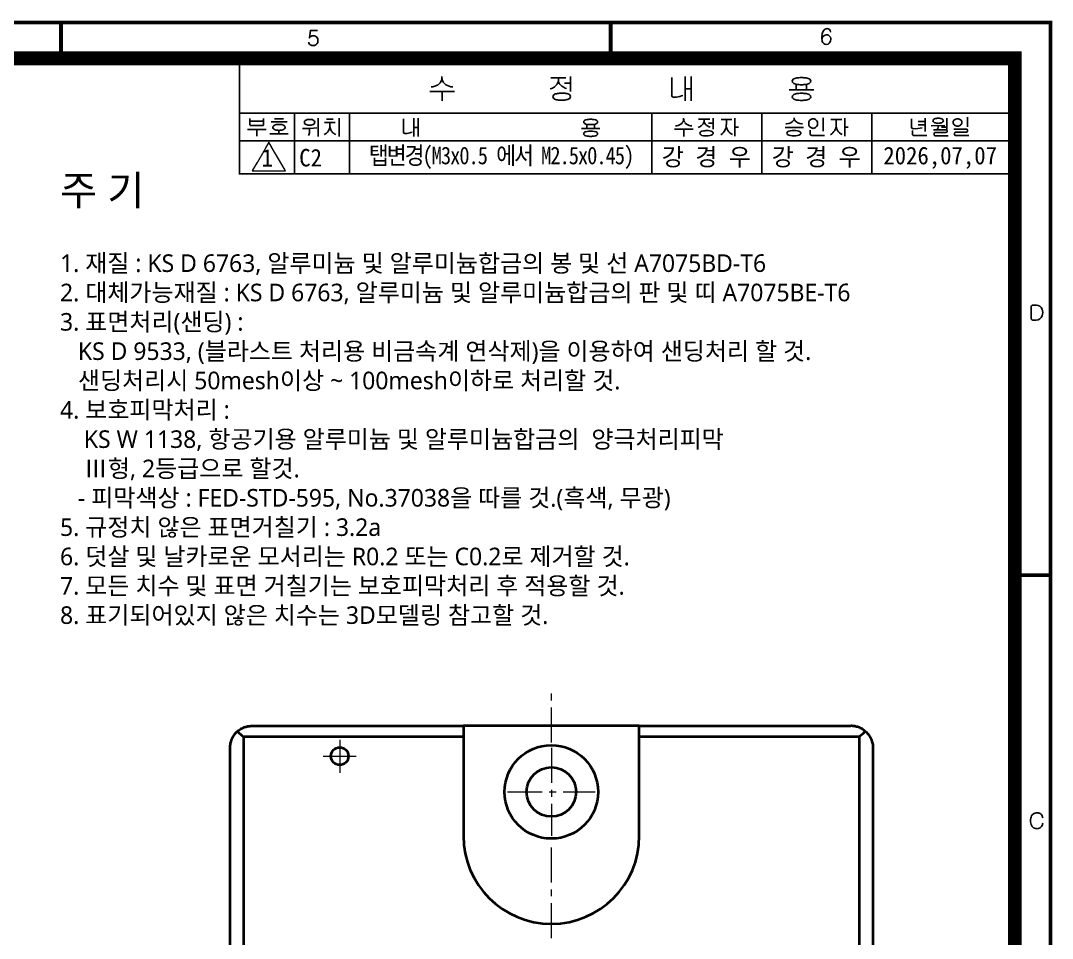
# Model space of a CAD drawing. Header units: millimetres. Extents: x 20 to 594, y 20 to 419.
# Drawn here: x 406.7 to 594.4, y 252.3 to 419.2 of the extents above; entities that cross this region are included whole.
import ezdxf

# ---------------------------------------------------------------- set-up
doc = ezdxf.new("R2010")
doc.units = ezdxf.units.MM
doc.linetypes.add('CENTERX2', pattern=[20.32, 12.7, -2.54, 2.54, -2.54])
doc.layers.get('0').update_dxf_attribs({"color": 6})
for name, color, linetype, lineweight in [('2-text', 2, 'Continuous', 25), ('CENTER', 1, 'CENTERX2', 9), ('DIM', 2, 'Continuous', 9), ('HATCH', 5, 'Continuous', 13), ('OUTLINE', 3, 'Continuous', 40)]:
    doc.layers.add(name, color=color, linetype=linetype, lineweight=lineweight)
doc.styles.add('HSC', font='malgun.ttf')
doc.styles.get("Standard").update_dxf_attribs({"font": '', "height": 3.2})
doc.styles.get('Standard').set_extended_font_data('GulimChe')

# ---------------------------------------------------------------- blocks, each defined once
blk = doc.blocks.new('A-2_규격도면_동인광학')
for p, q in [((463.31, 388.84), (463.31, 389.07)), ((463.31, 389.07), (463.31, 388.84)), ((483.14, 388.82), (485.85, 388.82)), ((484.49, 388.82), (484.49, 388.39)), ((486.69, 389.06), (486.69, 386.34)), ((505.1, 388.89), (505.1, 385.62)), ((507.57, 389.06), (507.57, 384.61)), ((508.64, 389.06), (508.64, 384.61)), ((486.68, 387.82), (485.58, 387.82)), ((507.57, 386.82), (508.64, 386.82)), ((527.76, 387.5), (527.76, 386.63)), ((529.64, 387.52), (529.64, 386.63)), ((461.12, 386.34), (465.59, 386.34)), ((463.34, 386.34), (463.34, 384.61)), ((526.49, 386.63), (530.94, 386.63)), ((530.94, 386.63), (526.49, 386.63)), ((426.5, 382.36), (566.5, 382.36)), ((428.38, 381.42), (428.38, 380.3)), ((430.86, 380.35), (430.86, 381.43)), ((432.84, 381.36), (434.49, 381.36)), ((436.5, 371.36), (436.5, 382.36)), ((439.12, 381.26), (439.23, 381.26)), ((439.23, 381.26), (439.33, 381.26)), ((440.81, 381.47), (440.81, 378.15)), ((442.33, 381.27), (443.51, 381.27)), ((444.59, 381.46), (444.59, 378.15)), ((446.5, 371.36), (446.5, 382.36)), ((456.33, 381.37), (456.33, 378.92)), ((458.19, 381.48), (458.19, 378.15)), ((459, 381.48), (459, 378.15)), ((501.5, 371.36), (501.5, 382.36)), ((507.27, 381.33), (507.27, 381.5)), ((507.27, 381.5), (507.27, 381.33)), ((509.99, 381.3), (512.02, 381.3)), ((511, 381.3), (511, 380.98)), ((512.62, 381.5), (512.62, 379.45)), ((514.09, 381.26), (516.07, 381.26)), ((515.04, 381.26), (515.04, 380.33)), ((516.6, 381.5), (516.6, 378.17)), ((521.5, 371.36), (521.5, 382.36)), ((527.4, 381.18), (527.4, 381.52)), ((532.68, 381.51), (532.68, 379.08)), ((534.07, 381.26), (536.05, 381.26)), ((535.02, 381.26), (535.02, 380.33)), ((536.58, 381.5), (536.58, 378.17)), ((541.5, 371.36), (541.5, 382.36)), ((548.71, 381.35), (548.71, 379.82)), ((551.24, 381.47), (551.24, 379.05)), ((555.18, 381.47), (555.18, 379.44)), ((555.18, 379.44), (555.18, 381.47)), ((558.91, 381.64), (558.91, 379.91)), ((427.94, 379.44), (431.3, 379.44)), ((428.38, 380.91), (430.86, 380.91)), ((428.6, 380.11), (430.66, 380.11)), ((429.62, 379.44), (429.62, 378.17)), ((432.21, 380.83), (435.13, 380.83)), ((433.52, 380.34), (433.66, 380.34)), ((433.66, 379.25), (433.52, 379.25)), ((433.66, 380.34), (433.79, 380.34)), ((433.66, 379.25), (433.66, 378.6)), ((433.79, 379.25), (433.66, 379.25)), ((437.94, 379.58), (438.05, 379.58)), ((439.23, 380.17), (439.12, 380.17)), ((439.23, 379.61), (439.22, 379.01)), ((439.33, 380.17), (439.23, 380.17)), ((441.94, 380.69), (443.9, 380.69)), ((442.92, 380.69), (442.92, 380.1)), ((458.19, 379.8), (459, 379.8)), ((488.7, 379.6), (492.04, 379.6)), ((492.04, 379.6), (488.7, 379.6)), ((489.66, 380.26), (489.66, 379.6)), ((491.06, 380.27), (491.06, 379.6)), ((505.64, 379.45), (508.99, 379.45)), ((507.3, 379.45), (507.3, 378.16)), ((512.62, 380.57), (511.79, 380.57)), ((516.6, 379.82), (517.23, 379.82)), ((525.74, 379.77), (529.07, 379.77)), ((525.89, 380.46), (526, 380.46)), ((528.8, 380.46), (528.91, 380.46)), ((530.03, 380.49), (530.03, 380.52)), ((530.03, 380.48), (530.03, 380.49)), ((530.32, 379.26), (530.32, 378.51)), ((531.64, 380.52), (531.64, 380.49)), ((531.64, 380.49), (531.64, 380.48)), ((536.58, 379.82), (537.21, 379.82)), ((548.92, 379.58), (549.09, 379.56)), ((548.92, 379.24), (548.92, 378.48)), ((549.94, 380.89), (551.24, 380.89)), ((549.95, 380.26), (551.24, 380.26)), ((552.3, 380.07), (554.78, 380.14)), ((552.71, 379.35), (555.01, 379.35)), ((553.55, 380.1), (553.57, 379.86)), ((555.18, 379.82), (554.16, 379.82)), ((556.45, 379.49), (558.74, 379.49)), ((426.5, 377.36), (566.5, 377.36)), ((432, 378.6), (435.34, 378.6)), ((530.51, 378.35), (532.89, 378.35)), ((549.11, 378.33), (551.49, 378.33)), ((552.84, 378.7), (552.84, 378.43)), ((555, 378.88), (552.99, 378.87)), ((553.05, 378.28), (555.4, 378.28)), ((556.57, 378.76), (556.57, 378.48)), ((558.73, 378.94), (556.72, 378.92)), ((556.78, 378.34), (559.13, 378.34)), ((570.52, 345), (570.52, 347.24)), ((570.75, 347.48), (571.44, 347.48)), ((572.59, 254.23), (572.55, 254.4))]:
    blk.add_line(p, q)
for points, const_width in [([(0, 0), (0, 398.86), (574, 398.86), (574, 0)], 0.7), ([(21.5, 6.5), (21.5, 392.36), (567.5, 392.36), (567.5, 6.5)], 2.5)]:
    blk.add_lwpolyline(points, close=True, dxfattribs=dict(const_width=const_width))
for points, const_width in [([(394, 398.86), (394, 391.69)], 0.7), ([(494, 398.86), (494, 391.69)], 0.7), ([(426.5, 391.36), (426.5, 371.36), (566.5, 371.36)], 0.3), ([(574, 298.36), (566.83, 298.36)], 0.7)]:
    blk.add_lwpolyline(points, dxfattribs=dict(const_width=const_width))
for points in [[(440.68, 397.44), (439.38, 397.44), (439.19, 396.07), (439.26, 396.17, -0.05142), (439.32, 396.23, -0.217579), (440.02, 396.47, -0.23737), (440.62, 396.09, -0.220896), (440.7, 395.25, -0.337639), (439.81, 394.66, -0.170475), (439.22, 394.92, -0.227037), (439.07, 395.3, -1.045837)], [(534, 397.1), (533.99, 397.2, 0.380213), (533.37, 397.75, 0.262892), (532.71, 397.37, 0.114582), (532.46, 396.61, 0.040113), (532.45, 395.63, 0.289798), (532.97, 394.94, 0.398627), (533.94, 395.34, 0.203049), (533.96, 396.2, 0.256462), (533.47, 396.61, 0.1613), (532.91, 396.53, 0.140537), (532.55, 396.21, 0.145737), (532.44, 395.83, -1.235518)]]:
    blk.add_lwpolyline(points, format="xyb")
for centre, radius, start, end in [((461.84, 388.84), 1.47, 326.0061, 0), ((464.77, 388.84), 1.47, 180, 213.9939), ((527.49, 388.17), 0.483, 130.787, 175.4096), ((527.71, 387.91), 0.827, 105.5854, 130.787), ((528.56, 384.87), 3.98, 94.5784, 105.5854), ((528.7, 383.08), 5.77, 90, 94.5784), ((528.7, 383.08), 5.77, 85.4216, 90), ((528.85, 384.87), 3.98, 74.4146, 85.4216), ((529.69, 387.91), 0.827, 49.213, 74.4146), ((529.92, 388.17), 0.483, 4.5904, 49.213), ((461.2, 389.72), 2.57, 273.0377, 302.6699), ((461.72, 388.92), 1.61, 302.6699, 326.0061), ((464.89, 388.92), 1.61, 213.9939, 237.3301), ((465.41, 389.72), 2.57, 237.3301, 266.9623), ((482.32, 389.23), 2.53, 285.8538, 306.2125), ((482.73, 388.66), 1.82, 306.2125, 332.5484), ((483.25, 388.39), 1.24, 332.5484, 0), ((485.71, 388.39), 1.22, 180, 209.5054), ((485.91, 388.51), 1.45, 209.5054, 237.9626), ((488.46, 392.59), 6.27, 237.9626, 246.4471), ((527.49, 388.25), 0.483, 184.5904, 229.213), ((527.71, 388.51), 0.827, 229.213, 254.4146), ((528.56, 391.54), 3.98, 254.4146, 265.4216), ((528.7, 393.33), 5.77, 265.4216, 270), ((528.7, 393.33), 5.77, 270, 274.5784), ((528.85, 391.54), 3.98, 274.5784, 285.5854), ((529.69, 388.51), 0.827, 285.5854, 310.787), ((529.92, 388.25), 0.483, 310.787, 355.4096), ((483.95, 385.34), 0.483, 130.787, 175.4096), ((483.95, 385.42), 0.483, 184.5904, 229.213), ((484.18, 385.08), 0.827, 105.5854, 130.787), ((484.18, 385.68), 0.827, 229.213, 254.4146), ((485.03, 382.04), 3.98, 94.5784, 105.5854), ((485.03, 388.71), 3.98, 254.4146, 265.4216), ((484.74, 387.28), 1.27, 268.7527, 282.7614), ((485.02, 380.27), 5.77, 85.4216, 90), ((485.16, 382.06), 3.98, 74.4146, 85.4216), ((485.16, 388.72), 3.98, 274.5784, 285.5854), ((486.01, 385.09), 0.827, 49.213, 74.4146), ((486.01, 385.69), 0.827, 285.5854, 310.787), ((486.23, 385.35), 0.483, 4.5904, 49.213), ((486.23, 385.43), 0.483, 310.787, 355.4096), ((505.41, 385.62), 0.317, 180, 264.2158), ((505.63, 387.8), 2.51, 264.2158, 277.7589), ((505.22, 390.84), 5.58, 277.7589, 290.2961), ((527.49, 385.31), 0.483, 130.787, 175.4096), ((527.49, 385.39), 0.483, 184.5904, 229.213), ((527.71, 385.05), 0.827, 105.5854, 130.787), ((527.71, 385.65), 0.827, 229.213, 254.4146), ((528.56, 382.02), 3.98, 94.5784, 105.5854), ((528.56, 388.69), 3.98, 254.4146, 265.4216), ((528.7, 380.23), 5.77, 90, 94.5784), ((528.7, 380.23), 5.77, 85.4216, 90), ((528.85, 382.02), 3.98, 74.4146, 85.4216), ((528.85, 388.69), 3.98, 274.5784, 285.5854), ((529.69, 385.05), 0.827, 49.213, 74.4146), ((529.69, 385.65), 0.827, 285.5854, 310.787), ((529.92, 385.31), 0.483, 4.5904, 49.213), ((529.92, 385.39), 0.483, 310.787, 355.4096), ((484.88, 385.87), 1.14, 261.1286, 276.7421), ((485.02, 390.51), 5.77, 270, 274.5784), ((528.7, 390.48), 5.77, 265.4216, 270), ((528.7, 390.48), 5.77, 270, 274.5784), ((438.64, 380.76), 0.349, 125.2188, 180.6071), ((439.12, 380.1), 1.16, 90, 126.2044), ((439.33, 380.1), 1.16, 53.7956, 90), ((439.82, 380.76), 0.349, 359.3929, 54.7812), ((489.45, 380.76), 0.362, 130.787, 175.4096), ((489.62, 380.56), 0.62, 105.5854, 130.787), ((490.25, 378.28), 2.98, 94.5784, 105.5854), ((490.36, 376.94), 4.33, 90, 94.5784), ((490.36, 376.94), 4.33, 85.4216, 90), ((490.47, 378.28), 2.98, 74.4146, 85.4216), ((491.1, 380.56), 0.62, 49.213, 74.4146), ((491.27, 380.76), 0.362, 4.5904, 49.213), ((506.17, 381.33), 1.1, 326.0061, 0), ((508.37, 381.33), 1.1, 180, 213.9939), ((526, 382.22), 1.75, 270, 322.3934), ((527.35, 381.17), 0.0491, 322.3934, 2.3593), ((528.8, 382.22), 1.75, 217.6066, 270), ((530.91, 380.52), 0.879, 107.9102, 180), ((530.8, 380.84), 0.54, 86.785, 107.9102), ((530.86, 380.84), 0.54, 72.0898, 93.215), ((530.76, 380.52), 0.879, 0, 72.0898), ((553.06, 380.93), 0.429, 109.7033, 172.0326), ((553.58, 379.49), 1.97, 90, 109.7033), ((553.58, 379.49), 1.97, 70.2967, 90), ((554.1, 380.93), 0.429, 7.9674, 70.2967), ((556.87, 380.72), 0.566, 126.2971, 182.2865), ((557.1, 380.41), 0.955, 90, 126.2971), ((557.1, 380.41), 0.955, 53.7029, 90), ((557.33, 380.72), 0.566, 357.7135, 53.7029), ((428.58, 380.3), 0.196, 180, 274.282), ((430.66, 380.31), 0.2, 270, 11.7778), ((432.97, 379.75), 0.459, 117.2376, 174.097), ((432.97, 379.84), 0.459, 185.903, 242.7624), ((433.52, 378.69), 1.65, 90, 117.2376), ((433.52, 380.91), 1.65, 242.7624, 270), ((433.79, 378.69), 1.65, 62.7624, 90), ((433.79, 380.91), 1.65, 270, 297.2376), ((434.34, 379.75), 0.459, 5.903, 62.7624), ((434.34, 379.84), 0.459, 297.2376, 354.097), ((438.05, 401.41), 21.83, 270, 276.5199), ((438.66, 380.7), 0.37, 171.6182, 233.7956), ((439.12, 381.34), 1.16, 233.7956, 270), ((439.33, 381.34), 1.16, 270, 306.2044), ((439.8, 380.7), 0.37, 306.2044, 8.3818), ((441.18, 380.1), 1.74, 314.7962, 337.7895), ((441.17, 380.1), 1.75, 337.7895, 0), ((444.85, 380.1), 1.93, 180, 203.0854), ((444.31, 379.87), 1.34, 203.0854, 227.7201), ((489.45, 380.81), 0.362, 184.5904, 229.213), ((489.62, 381.01), 0.62, 229.213, 254.4146), ((490.25, 383.28), 2.98, 254.4146, 265.4216), ((490.36, 384.63), 4.33, 265.4216, 270), ((490.36, 374.8), 4.33, 90, 94.5784), ((490.36, 384.63), 4.33, 270, 274.5784), ((490.36, 374.8), 4.33, 85.4216, 90), ((490.47, 383.28), 2.98, 274.5784, 285.5854), ((491.1, 381.01), 0.62, 285.5854, 310.787), ((491.27, 380.81), 0.362, 310.787, 355.4096), ((505.7, 381.99), 1.92, 273.0377, 302.6699), ((506.09, 381.38), 1.2, 302.6699, 326.0061), ((508.46, 381.38), 1.2, 213.9939, 237.3301), ((508.85, 381.99), 1.92, 237.3301, 266.9623), ((509.37, 381.61), 1.89, 285.8538, 306.2125), ((509.68, 381.19), 1.37, 306.2125, 332.5484), ((511.4, 376.22), 2.98, 94.5784, 105.5854), ((510.07, 380.98), 0.93, 332.5484, 0), ((511.91, 380.98), 0.912, 180, 209.5054), ((512.06, 381.07), 1.08, 209.5054, 237.9626), ((511.18, 380.15), 0.954, 268.7527, 282.7614), ((511.39, 374.89), 4.33, 85.4216, 90), ((513.98, 384.13), 4.7, 237.9626, 246.4471), ((511.5, 376.23), 2.98, 74.4146, 85.4216), ((512.97, 380.24), 2.07, 300.5811, 2.4003), ((516.95, 380.22), 1.92, 176.6607, 245.4492), ((527.23, 376.24), 2.98, 94.5784, 105.5854), ((527.34, 374.9), 4.33, 90, 94.5784), ((527.34, 374.9), 4.33, 85.4216, 90), ((527.45, 376.24), 2.98, 74.4146, 85.4216), ((530.91, 380.48), 0.879, 180, 252.0898), ((530.8, 380.16), 0.54, 252.0898, 273.215), ((530.86, 380.16), 0.54, 266.785, 287.9102), ((530.76, 380.48), 0.879, 287.9102, 0), ((532.95, 380.24), 2.07, 300.5811, 2.4003), ((536.93, 380.22), 1.92, 176.6607, 245.4492), ((548.96, 379.82), 0.246, 180, 260.961), ((549.45, 383.91), 4.36, 265.2395, 286.478), ((553.06, 381.05), 0.429, 187.9674, 250.2967), ((553.58, 382.5), 1.97, 250.2967, 270), ((552.96, 379.84), 0.602, 313.5964, 1.5108), ((553.58, 382.5), 1.97, 270, 289.7033), ((554.1, 381.05), 0.429, 289.7033, 352.0326), ((555.01, 379.17), 0.181, 5.4904, 90), ((554.93, 379.11), 0.276, 345.6737, 14.3263), ((556.87, 380.67), 0.566, 177.7135, 233.7029), ((557.1, 380.99), 0.955, 233.7029, 270), ((557.1, 380.99), 0.955, 270, 306.2971), ((557.33, 380.67), 0.566, 306.2971, 2.2865), ((558.74, 379.3), 0.181, 5.4904, 90), ((557.77, 379.21), 1.16, 354.5096, 5.4904), ((437.86, 379.02), 1.37, 328.1522, 359.3875), ((441, 380.28), 1.99, 295.4601, 314.7962), ((444.97, 380.6), 2.32, 227.7201, 245.1313), ((456.57, 378.92), 0.238, 180, 264.2158), ((456.73, 380.55), 1.88, 264.2158, 277.7589), ((456.42, 382.84), 4.18, 277.7589, 290.2961), ((489.45, 378.62), 0.362, 130.787, 175.4096), ((489.45, 378.67), 0.362, 184.5904, 229.213), ((489.62, 378.42), 0.62, 105.5854, 130.787), ((489.62, 378.87), 0.62, 229.213, 254.4146), ((490.25, 376.14), 2.98, 94.5784, 105.5854), ((490.25, 381.14), 2.98, 254.4146, 265.4216), ((490.36, 382.49), 4.33, 265.4216, 270), ((490.36, 382.49), 4.33, 270, 274.5784), ((490.47, 376.14), 2.98, 74.4146, 85.4216), ((490.47, 381.14), 2.98, 274.5784, 285.5854), ((491.1, 378.42), 0.62, 49.213, 74.4146), ((491.1, 378.87), 0.62, 285.5854, 310.787), ((491.27, 378.62), 0.362, 4.5904, 49.213), ((491.27, 378.67), 0.362, 310.787, 355.4096), ((510.6, 378.69), 0.362, 130.787, 175.4096), ((510.6, 378.75), 0.362, 184.5904, 229.213), ((510.76, 378.5), 0.62, 105.5854, 130.787), ((510.76, 378.95), 0.62, 229.213, 254.4146), ((511.4, 381.22), 2.98, 254.4146, 265.4216), ((511.29, 379.09), 0.852, 261.1286, 276.7421), ((511.39, 382.57), 4.33, 270, 274.5784), ((511.5, 381.23), 2.98, 274.5784, 285.5854), ((512.13, 378.51), 0.62, 49.213, 74.4146), ((512.13, 378.96), 0.62, 285.5854, 310.787), ((512.3, 378.7), 0.362, 4.5904, 49.213), ((512.3, 378.76), 0.362, 310.787, 355.4096), ((526.43, 378.71), 0.362, 130.787, 175.4096), ((526.43, 378.77), 0.362, 184.5904, 229.213), ((526.6, 378.52), 0.62, 105.5854, 130.787), ((526.6, 378.97), 0.62, 229.213, 254.4146), ((527.23, 381.24), 2.98, 254.4146, 265.4216), ((527.34, 382.58), 4.33, 265.4216, 270), ((527.34, 382.58), 4.33, 270, 274.5784), ((527.45, 381.24), 2.98, 274.5784, 285.5854), ((528.08, 378.52), 0.62, 49.213, 74.4146), ((528.08, 378.97), 0.62, 285.5854, 310.787), ((528.25, 378.71), 0.362, 4.5904, 49.213), ((528.25, 378.77), 0.362, 310.787, 355.4096), ((530.47, 378.51), 0.157, 180, 284.5405), ((549.07, 378.48), 0.157, 180, 284.5405), ((552.99, 378.72), 0.15, 90.4674, 185.5199), ((553, 378.43), 0.158, 180, 290.6438), ((555.01, 379.06), 0.182, 265.0661, 354.5096), ((556.72, 378.77), 0.15, 90.4674, 185.5199), ((556.73, 378.48), 0.158, 180, 290.6438), ((558.74, 379.12), 0.182, 265.0661, 354.5096), ((570.75, 347.24), 0.234, 89.9627, 180), ((571.44, 346.37), 1.11, 18.7245, 90), ((571.42, 345.88), 1.12, 270.2296, 341.2755), ((570.71, 346.12), 1.88, 341.2755, 18.7245), ((570.76, 344.99), 0.241, 177.6028, 269.7704), ((571.09, 428.69), 83.93, 269.7704, 270.2296), ((572.29, 253.71), 1.93, 153.4408, 179.3877), ((572.34, 253.71), 1.97, 179.3877, 207.825), ((571.44, 254.14), 0.968, 126.0964, 153.4408), ((571.33, 254.29), 0.786, 112.6651, 126.0964), ((571.61, 253.61), 1.52, 84.5855, 112.6651), ((571.68, 254.27), 0.857, 49.4232, 84.5855), ((571.61, 254.19), 0.962, 12.5369, 49.4232), ((571.45, 253.25), 0.971, 207.825, 248.4845), ((571.56, 253.51), 1.26, 248.4845, 279.0922), ((571.61, 253.21), 0.954, 279.0922, 325.2032), ((571.27, 253.45), 1.36, 325.2032, 351.393)]:
    blk.add_arc(centre, radius, start, end)

msp = doc.modelspace()

# ---------------------------------------------------------------- hatches: boundary and pattern name
at = {"layer": 'HATCH'}
h = msp.add_hatch(dxfattribs=at)
h.set_pattern_fill('ANSI31', color=256, style=0)
h.set_pattern_definition([(45, (-3.747, 14.3623), (-2.245064, 2.245064), [])])
edge = h.paths.add_edge_path()
edge.add_line((396.91, 258.939), (396.11, 258.139))
edge.add_line((396.11, 258.139), (396.11, 251.739))
edge.add_line((396.11, 251.739), (396.91, 250.939))
edge.add_line((396.91, 250.939), (397.41, 250.939))
edge.add_line((397.41, 250.939), (397.41, 223.939))
edge.add_line((397.41, 223.939), (396.91, 223.939))
edge.add_line((396.91, 223.939), (396.11, 223.139))
edge.add_line((396.11, 223.139), (396.11, 220.139))
edge.add_line((396.11, 220.139), (394.11, 220.139))
edge.add_line((394.11, 220.139), (394.11, 218.139))
edge.add_line((394.11, 218.139), (396.11, 218.139))
edge.add_line((396.11, 218.139), (396.11, 189.439))
edge.add_line((396.11, 189.439), (394.11, 189.439))
edge.add_line((394.11, 189.439), (394.11, 186.439))
edge.add_line((394.11, 186.439), (396.11, 186.439))
edge.add_line((396.11, 186.439), (396.11, 181.439))
edge.add_line((396.11, 181.439), (394.11, 181.439))
edge.add_line((394.11, 181.439), (394.11, 179.939))
edge.add_line((394.11, 179.939), (394.31, 179.739))
edge.add_line((394.31, 179.739), (398.71, 179.739))
edge.add_line((398.71, 179.739), (398.74, 179.689))
edge.add_line((398.74, 179.689), (402.203, 179.689))
edge.add_arc((408.61, 178.939), 6.45, -173.32259, 173.32259, ccw=False)
edge.add_line((402.203, 178.189), (398.74, 178.189))
edge.add_line((398.74, 178.189), (398.71, 178.139))
edge.add_line((398.71, 178.139), (394.31, 178.139))
edge.add_line((394.31, 178.139), (394.11, 177.939))
edge.add_line((394.11, 177.939), (394.11, 176.439))
edge.add_line((394.11, 176.439), (396.11, 176.439))
edge.add_line((396.11, 176.439), (396.11, 160.939))
edge.add_line((396.11, 160.939), (394.11, 160.939))
edge.add_line((394.11, 160.939), (394.11, 158.939))
edge.add_line((394.11, 158.939), (396.11, 158.939))
edge.add_line((396.11, 158.939), (396.11, 150.939))
edge.add_line((396.11, 150.939), (398.61, 150.939))
edge.add_line((398.61, 150.939), (398.61, 163.939))
edge.add_arc((403.61, 163.939), 5, 90, 180, ccw=False)
edge.add_line((403.61, 168.939), (413.61, 168.939))
edge.add_arc((413.61, 173.939), 5, 270, 360)
edge.add_line((418.61, 173.939), (418.61, 183.939))
edge.add_arc((413.61, 183.939), 5, 0, 90)
edge.add_line((413.61, 188.939), (403.61, 188.939))
edge.add_arc((403.61, 193.939), 5, 180, 270, ccw=False)
edge.add_line((398.61, 193.939), (398.61, 288.939))
edge.add_arc((396.61, 288.939), 2, 0, 90)
edge.add_line((396.61, 290.939), (378.61, 290.939))
edge.add_line((378.61, 290.939), (378.61, 289.939))
edge.add_line((378.61, 289.939), (373.61, 289.852))
edge.add_line((373.61, 289.852), (373.61, 288.939))
edge.add_line((373.61, 288.939), (374.11, 288.439))
edge.add_line((374.11, 288.439), (396.11, 288.439))
edge.add_line((396.11, 288.439), (396.11, 283.739))
edge.add_line((396.11, 283.739), (396.91, 282.939))
edge.add_line((396.91, 282.939), (397.41, 282.939))
edge.add_line((397.41, 282.939), (397.41, 258.939))
edge.add_line((397.41, 258.939), (396.91, 258.939))

# ---------------------------------------------------------------- linework, layer by layer
at = {"layer": 'CENTER', "ltscale": 0.5}
for p, q in [((503.208, 287.939), (503.208, 298.008)), ((464.708, 288.439), (464.708, 282.439)), ((461.708, 285.439), (467.708, 285.439)), ((503.208, 286.939), (503.208, 270.939)), ((495.208, 278.939), (511.208, 278.939)), ((503.208, 130.411), (503.208, 269.939))]:
    msp.add_line(p, q, dxfattribs=at)
at = {"layer": 'OUTLINE'}
for p, q in [((448.708, 290.939), (487.208, 290.939)), ((487.208, 290.939), (487.208, 288.939)), ((519.208, 290.939), (487.208, 290.939)), ((519.208, 288.939), (519.208, 290.939)), ((519.208, 290.939), (557.708, 290.939)), ((447.208, 288.939), (447.208, 150.939)), ((487.208, 288.939), (447.208, 288.939)), ((487.208, 288.939), (487.208, 270.939)), ((519.208, 270.939), (519.208, 288.939)), ((559.208, 288.939), (519.208, 288.939)), ((559.208, 288.939), (559.208, 150.939)), ((444.708, 286.939), (444.708, 150.939)), ((561.708, 286.939), (561.708, 150.939))]:
    msp.add_line(p, q, dxfattribs=at)
for centre, radius in [((503.208, 278.939), 8.5), ((464.708, 285.439), 1.6), ((503.208, 278.939), 4.5)]:
    msp.add_circle(centre, radius, dxfattribs=at)
msp.add_arc((503.208, 270.939), 16, 180, 0, dxfattribs=at)
for points, knots in [([(446.072, 289.948), (446.269, 290.12), (446.475, 290.267), (446.905, 290.518), (447.124, 290.619), (447.567, 290.78), (447.791, 290.839), (448.134, 290.899), (448.249, 290.914), (448.478, 290.934), (448.594, 290.939), (448.708, 290.939)], [0, 0, 0, 0, 0.25, 0.25, 0.5, 0.5, 0.75, 0.75, 0.875, 0.875, 1, 1, 1, 1]), ([(560.344, 289.948), (560.147, 290.12), (559.941, 290.267), (559.512, 290.518), (559.292, 290.619), (558.849, 290.78), (558.625, 290.839), (558.283, 290.899), (558.168, 290.914), (557.938, 290.934), (557.822, 290.939), (557.708, 290.939)], [0, 0, 0, 0, 0.25, 0.25, 0.5, 0.5, 0.75, 0.75, 0.875, 0.875, 1, 1, 1, 1]), ([(446.072, 289.948), (445.952, 289.843), (445.84, 289.731), (445.635, 289.504), (445.541, 289.387), (445.284, 289.028), (445.143, 288.775), (444.923, 288.262), (444.843, 288.003), (444.735, 287.476), (444.708, 287.206), (444.708, 286.939)], [0, 0, 0, 0, 0.125, 0.125, 0.25, 0.25, 0.5, 0.5, 0.75, 0.75, 1, 1, 1, 1]), ([(446.072, 289.948), (446.254, 289.789), (446.44, 289.625), (446.82, 289.286), (447.016, 289.111), (447.208, 288.939)], [0, 0, 0, 0, 0.5, 0.5, 1, 1, 1, 1]), ([(560.344, 289.948), (560.163, 289.789), (559.977, 289.625), (559.596, 289.286), (559.401, 289.111), (559.208, 288.939)], [0, 0, 0, 0, 0.5, 0.5, 1, 1, 1, 1]), ([(560.344, 289.948), (560.464, 289.843), (560.576, 289.731), (560.782, 289.504), (560.875, 289.387), (561.132, 289.028), (561.273, 288.775), (561.493, 288.262), (561.573, 288.003), (561.681, 287.476), (561.708, 287.206), (561.708, 286.939)], [0, 0, 0, 0, 0.125, 0.125, 0.25, 0.25, 0.5, 0.5, 0.75, 0.75, 1, 1, 1, 1])]:
    msp.add_open_spline(points, degree=3, knots=knots, dxfattribs=at)

# ---------------------------------------------------------------- block references
msp.add_blockref('A-2_규격도면_동인광학', (20, 20))

# ---------------------------------------------------------------- texts
at = {"layer": '2-text', "insert": (413.83, 391.039), "char_height": 3.2, "width": 162.49614, "attachment_point": 1, "style": 'HSC'}
msp.add_mtext('{\\H1.6875x;주 기\\P}\\P1. 재질 : KS D 6763, 알루미늄 및 알루미늄합금의 봉 및 선 A7075BD-T6 \\P2. 대체가능재질 : KS D 6763, 알루미늄 및 알루미늄합금의 판 및 띠 A7075BE-T6\\P3. 표면처리(샌딩) : \\P   KS D 9533, (블라스트 처리용 비금속계 연삭제)을 이용하여 샌딩처리 할 것.\\P   샌딩처리시 50mesh이상 ~ 100mesh이하로 처리할 것.\\P4. 보호피막처리 :\\P    KS W 1138, 항공기용 알루미늄 및 알루미늄합금의  양극처리피막\\P    {\\fHCR Batang|b0|i0|c129|p2;Ⅲ}형, 2등급으로 할것.\\P   - 피막색상 : FED-STD-595, No.37038을 따를 것.(흑색, 무광)\\P5. 규정치 않은 표면거칠기 : 3.2a\\P6. 덧살 및 날카로운 모서리는 R0.2 또는 C0.2로 제거할 것.\\P7. 모든 치수 및 표면 거칠기는 보호피막처리 후 적용할 것.\\P8. 표기되어있지 않은 치수는 3D모델링 참고할 것.', dxfattribs=at)

# ---------------------------------------------------------------- next in the draw order: texts
at = {"layer": 'DIM', "color": 1, "ltscale": 0.5, "insert": (451.534, 394.258), "char_height": 3.2, "attachment_point": 5, "bg_fill": 3, "box_fill_scale": 1.1, "bg_fill_color": 256, "bg_fill_true_color": 13158600, "bg_fill_transparency": 0}
msp.add_mtext('\\A1;1', dxfattribs=at)
at = {"layer": 'DIM', "color": 2, "ltscale": 0.5, "char_height": 3.2, "attachment_point": 5, "bg_fill": 3, "box_fill_scale": 1.1, "bg_fill_color": 256, "bg_fill_true_color": 13158600, "bg_fill_transparency": 0}
for s, insert in [('\\A1;C2', (459.406, 394.258)), ('\\A1;{\\W0.9;\\T0.9;탭변경(M3x0.5 에서 M2.5x0.45)}', (494.054, 394.258)), ('\\A1;강 경 우', (531.396, 394.258)), ('\\A1;강 경 우', (551.396, 394.258)), ('\\A1;2026,07,07', (573.941, 394.258))]:
    msp.add_mtext(s, dxfattribs=dict(at, insert=insert))

# ---------------------------------------------------------------- next in the draw order: linework, layer by layer
at = {"layer": 'DIM', "color": 1, "ltscale": 0.5}
msp.add_lwpolyline([(451.799, 397.124), (448.768, 391.874), (454.83, 391.874)], close=True, dxfattribs=at)

doc.saveas('drawing.dxf')
